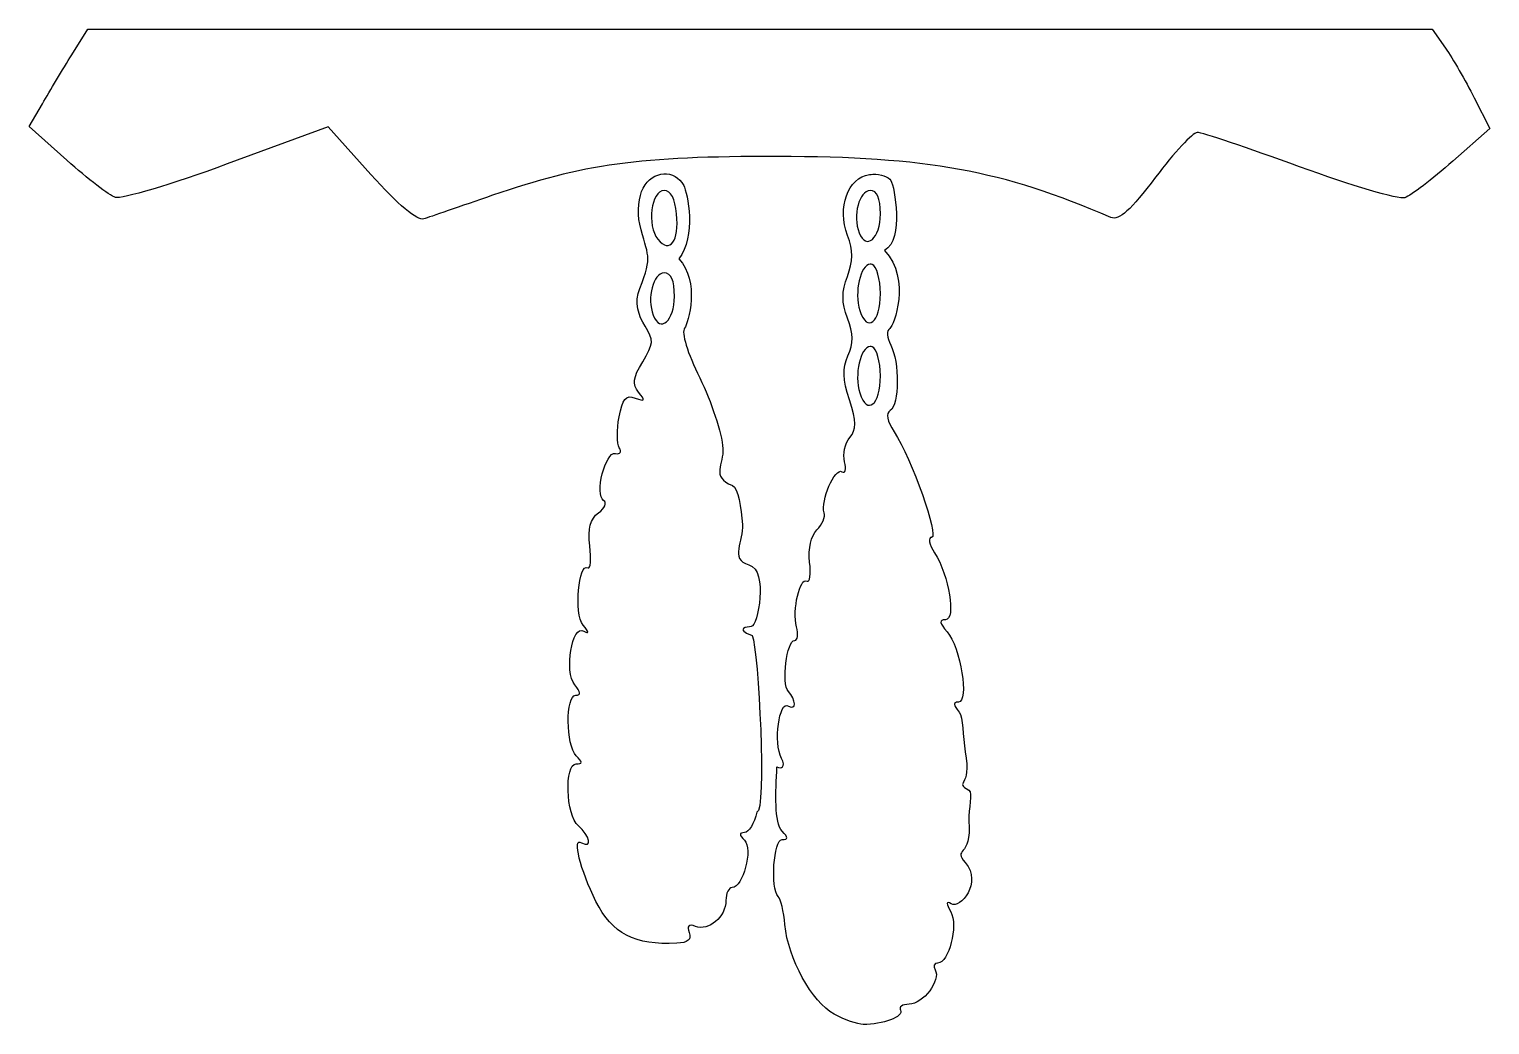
# Model space of a CAD drawing. Header units: centimetres. Extents: x -3.5 to 3.7, y -5.5 to 5.6.
# Drawn here: x -2.72 to 2.91, y -5.5 to -1.66 of the extents above; entities that cross this region are included whole.
import ezdxf

# ---------------------------------------------------------------- set-up
doc = ezdxf.new("R2010")
doc.units = ezdxf.units.CM
doc.header["$MEASUREMENT"] = 0
doc.layers.add('Layer 1', color=7, linetype='Continuous')

msp = doc.modelspace()

# ---------------------------------------------------------------- linework, layer by layer
at = {"layer": 'Layer 1'}
for points, knots in [([(-2.49402, -1.66421), (-2.49402, -1.66421), (-2.55603, -1.76343), (-2.55603, -1.76343), (-2.55603, -1.76343), (-2.59004, -1.818), (-2.64046, -1.90236), (-2.66848, -1.95112), (-2.66848, -1.95112), (-2.66848, -1.95112), (-2.71974, -2.03959), (-2.71974, -2.03959), (-2.71974, -2.03959), (-2.71974, -2.03959), (-2.57422, -2.1694), (-2.57422, -2.1694), (-2.57422, -2.1694), (-2.49418, -2.24063), (-2.40999, -2.30502), (-2.38736, -2.31244), (-2.38736, -2.31244), (-2.36472, -2.31986), (-2.17086, -2.26205), (-1.95658, -2.18346), (-1.95658, -2.18346), (-1.95658, -2.18346), (-1.56715, -2.04042), (-1.56715, -2.04042), (-1.56715, -2.04042), (-1.56715, -2.04042), (-1.40261, -2.22397), (-1.40261, -2.22397), (-1.40261, -2.22397), (-1.29857, -2.34017), (-1.22348, -2.40334), (-1.19839, -2.39512), (-1.19839, -2.39512), (-1.17655, -2.38797), (-1.0575, -2.347), (-0.9338, -2.30417), (-0.9338, -2.30417), (-0.5868, -2.18404), (-0.36565, -2.1536), (0.16422, -2.15452), (0.16422, -2.15452), (0.74035, -2.15551), (1.03127, -2.20872), (1.44993, -2.38933), (1.44993, -2.38933), (1.48073, -2.40262), (1.52655, -2.36125), (1.62191, -2.23472), (1.62191, -2.23472), (1.6934, -2.13985), (1.76537, -2.06228), (1.78231, -2.06191), (1.78231, -2.06191), (1.79925, -2.06155), (1.9769, -2.12113), (2.17671, -2.1942), (2.17671, -2.1942), (2.37651, -2.26728), (2.55931, -2.32092), (2.58268, -2.31327), (2.58268, -2.31327), (2.60604, -2.30561), (2.68871, -2.24216), (2.76706, -2.17271), (2.76706, -2.17271), (2.76706, -2.17271), (2.9101, -2.0462), (2.9101, -2.0462), (2.9101, -2.0462), (2.9101, -2.0462), (2.84974, -1.92797), (2.84974, -1.92797), (2.84974, -1.92797), (2.81679, -1.86288), (2.76714, -1.77699), (2.73894, -1.73697), (2.73894, -1.73697), (2.73894, -1.73697), (2.68768, -1.66421), (2.68768, -1.66421), (2.68768, -1.66421), (2.68768, -1.66421), (0.09642, -1.66421), (0.09642, -1.66421), (0.09642, -1.66421), (0.09642, -1.66421), (-2.49402, -1.66421), (-2.49402, -1.66421)], [0, 0, 0, 0, 0.0416667, 0.0416667, 0.0416667, 0.0416667, 0.0833333, 0.0833333, 0.0833333, 0.0833333, 0.125, 0.125, 0.125, 0.125, 0.1666667, 0.1666667, 0.1666667, 0.1666667, 0.2083333, 0.2083333, 0.2083333, 0.2083333, 0.25, 0.25, 0.25, 0.25, 0.2916667, 0.2916667, 0.2916667, 0.2916667, 0.3333333, 0.3333333, 0.3333333, 0.3333333, 0.375, 0.375, 0.375, 0.375, 0.4166667, 0.4166667, 0.4166667, 0.4166667, 0.4583333, 0.4583333, 0.4583333, 0.4583333, 0.5, 0.5, 0.5, 0.5, 0.5416667, 0.5416667, 0.5416667, 0.5416667, 0.5833333, 0.5833333, 0.5833333, 0.5833333, 0.625, 0.625, 0.625, 0.625, 0.6666667, 0.6666667, 0.6666667, 0.6666667, 0.7083333, 0.7083333, 0.7083333, 0.7083333, 0.75, 0.75, 0.75, 0.75, 0.7916667, 0.7916667, 0.7916667, 0.7916667, 0.8333333, 0.8333333, 0.8333333, 0.8333333, 0.875, 0.875, 0.875, 0.875, 0.9166667, 0.9166667, 0.9166667, 0.9166667, 1, 1, 1, 1]), ([(-0.274, -2.22149), (-0.30436, -2.22337), (-0.33522, -2.24214), (-0.35337, -2.27606), (-0.35337, -2.27606), (-0.36988, -2.3069), (-0.37738, -2.36957), (-0.3666, -2.41497), (-0.3666, -2.41497), (-0.3367, -2.54099), (-0.31452, -2.53402), (-0.3666, -2.66301), (-0.3666, -2.66301), (-0.38818, -2.71645), (-0.37123, -2.76948), (-0.34593, -2.80853), (-0.34593, -2.80853), (-0.31161, -2.8615), (-0.31262, -2.87629), (-0.35503, -2.94579), (-0.35503, -2.94579), (-0.39292, -3.00788), (-0.39615, -3.03187), (-0.37074, -3.0632), (-0.37074, -3.0632), (-0.34438, -3.09568), (-0.34656, -3.09953), (-0.38397, -3.08552), (-0.38397, -3.08552), (-0.41962, -3.07216), (-0.43274, -3.08773), (-0.44598, -3.15828), (-0.44598, -3.15828), (-0.45523, -3.20761), (-0.45495, -3.26149), (-0.44515, -3.27734), (-0.44515, -3.27734), (-0.43535, -3.2932), (-0.44199, -3.30284), (-0.46003, -3.29884), (-0.46003, -3.29884), (-0.49926, -3.29015), (-0.54134, -3.45777), (-0.50551, -3.47991), (-0.50551, -3.47991), (-0.49187, -3.48834), (-0.50077, -3.5099), (-0.52535, -3.52787), (-0.52535, -3.52787), (-0.55738, -3.55129), (-0.56722, -3.58696), (-0.55925, -3.6552), (-0.55925, -3.6552), (-0.55314, -3.70757), (-0.55595, -3.74566), (-0.56587, -3.73954), (-0.56587, -3.73954), (-0.60283, -3.71669), (-0.62009, -3.91685), (-0.58488, -3.9603), (-0.58488, -3.9603), (-0.56203, -3.98851), (-0.56064, -3.99601), (-0.58158, -3.98345), (-0.58158, -3.98345), (-0.62788, -3.95567), (-0.65876, -4.13982), (-0.6163, -4.19098), (-0.6163, -4.19098), (-0.59361, -4.21833), (-0.59238, -4.23067), (-0.613, -4.23067), (-0.613, -4.23067), (-0.65293, -4.23067), (-0.65163, -4.42355), (-0.61134, -4.46383), (-0.61134, -4.46383), (-0.58665, -4.48853), (-0.58665, -4.49525), (-0.61134, -4.49525), (-0.61134, -4.49525), (-0.65805, -4.49525), (-0.65111, -4.69351), (-0.60307, -4.73338), (-0.60307, -4.73338), (-0.55846, -4.77041), (-0.54804, -4.82505), (-0.59067, -4.7987), (-0.59067, -4.7987), (-0.6274, -4.776), (-0.59623, -4.90342), (-0.53527, -5.02525), (-0.53527, -5.02525), (-0.47357, -5.14856), (-0.3853, -5.19461), (-0.22356, -5.18648), (-0.22356, -5.18648), (-0.18064, -5.18432), (-0.16548, -5.17152), (-0.17561, -5.14514), (-0.17561, -5.14514), (-0.18548, -5.1194), (-0.17759, -5.11119), (-0.15163, -5.12116), (-0.15163, -5.12116), (-0.10087, -5.14064), (-0.03422, -5.0839), (-0.03422, -5.02111), (-0.03422, -5.02111), (-0.03422, -4.99379), (-0.02337, -4.9715), (-0.01024, -4.9715), (-0.01024, -4.9715), (0.03138, -4.9715), (0.07069, -4.82258), (0.03771, -4.7896), (0.03771, -4.7896), (0.0162, -4.76809), (0.01599, -4.75984), (0.03771, -4.75984), (0.03771, -4.75984), (0.05402, -4.75984), (0.07525, -4.72412), (0.08484, -4.68046), (0.08484, -4.68046), (0.12347, -4.68739), (0.09189, -4.05502), (0.06665, -3.99999), (0.06665, -3.99999), (-0.00416, -3.97436), (0.04993, -3.96609), (0.06335, -3.96609), (0.06335, -3.96609), (0.08752, -3.96609), (0.13212, -3.75007), (0.05425, -3.72796), (0.05425, -3.72796), (-0.02261, -3.70613), (0.03493, -3.63614), (0.02945, -3.57252), (0.02945, -3.57252), (0.02396, -3.5089), (0.01377, -3.43103), (-0.00941, -3.42204), (-0.00941, -3.42204), (-0.0944, -3.38908), (-0.04157, -3.33908), (-0.04579, -3.27982), (-0.04579, -3.27982), (-0.05002, -3.22056), (-0.09029, -3.09819), (-0.13509, -3.0078), (-0.13509, -3.0078), (-0.18242, -2.91232), (-0.20674, -2.83179), (-0.1938, -2.81598), (-0.1938, -2.81598), (-0.17886, -2.79773), (-0.13327, -2.63398), (-0.21612, -2.54891), (-0.21612, -2.54891), (-0.14716, -2.46254), (-0.18189, -2.29539), (-0.1971, -2.26614), (-0.1971, -2.26614), (-0.21363, -2.23436), (-0.24363, -2.21961), (-0.274, -2.22149)], [0, 0, 0, 0, 0.0232558, 0.0232558, 0.0232558, 0.0232558, 0.0465116, 0.0465116, 0.0465116, 0.0465116, 0.0697674, 0.0697674, 0.0697674, 0.0697674, 0.0930233, 0.0930233, 0.0930233, 0.0930233, 0.1162791, 0.1162791, 0.1162791, 0.1162791, 0.1395349, 0.1395349, 0.1395349, 0.1395349, 0.1627907, 0.1627907, 0.1627907, 0.1627907, 0.1860465, 0.1860465, 0.1860465, 0.1860465, 0.2093023, 0.2093023, 0.2093023, 0.2093023, 0.2325581, 0.2325581, 0.2325581, 0.2325581, 0.255814, 0.255814, 0.255814, 0.255814, 0.2790698, 0.2790698, 0.2790698, 0.2790698, 0.3023256, 0.3023256, 0.3023256, 0.3023256, 0.3255814, 0.3255814, 0.3255814, 0.3255814, 0.3488372, 0.3488372, 0.3488372, 0.3488372, 0.372093, 0.372093, 0.372093, 0.372093, 0.3953488, 0.3953488, 0.3953488, 0.3953488, 0.4186047, 0.4186047, 0.4186047, 0.4186047, 0.4418605, 0.4418605, 0.4418605, 0.4418605, 0.4651163, 0.4651163, 0.4651163, 0.4651163, 0.4883721, 0.4883721, 0.4883721, 0.4883721, 0.5116279, 0.5116279, 0.5116279, 0.5116279, 0.5348837, 0.5348837, 0.5348837, 0.5348837, 0.5581395, 0.5581395, 0.5581395, 0.5581395, 0.5813953, 0.5813953, 0.5813953, 0.5813953, 0.6046512, 0.6046512, 0.6046512, 0.6046512, 0.627907, 0.627907, 0.627907, 0.627907, 0.6511628, 0.6511628, 0.6511628, 0.6511628, 0.6744186, 0.6744186, 0.6744186, 0.6744186, 0.6976744, 0.6976744, 0.6976744, 0.6976744, 0.7209302, 0.7209302, 0.7209302, 0.7209302, 0.744186, 0.744186, 0.744186, 0.744186, 0.7674419, 0.7674419, 0.7674419, 0.7674419, 0.7906977, 0.7906977, 0.7906977, 0.7906977, 0.8139535, 0.8139535, 0.8139535, 0.8139535, 0.8372093, 0.8372093, 0.8372093, 0.8372093, 0.8604651, 0.8604651, 0.8604651, 0.8604651, 0.8837209, 0.8837209, 0.8837209, 0.8837209, 0.9069767, 0.9069767, 0.9069767, 0.9069767, 0.9302326, 0.9302326, 0.9302326, 0.9302326, 0.9534884, 0.9534884, 0.9534884, 0.9534884, 1, 1, 1, 1]), ([(0.53215, -2.22314), (0.52782, -2.2233), (0.52323, -2.22336), (0.51893, -2.22397), (0.51893, -2.22397), (0.43552, -2.23586), (0.39413, -2.35159), (0.43459, -2.45879), (0.43459, -2.45879), (0.45649, -2.5168), (0.45592, -2.558), (0.43376, -2.61671), (0.43376, -2.61671), (0.41131, -2.67618), (0.41155, -2.71691), (0.43459, -2.77794), (0.43459, -2.77794), (0.45723, -2.83793), (0.45774, -2.87546), (0.43624, -2.92264), (0.43624, -2.92264), (0.41433, -2.97072), (0.41602, -3.01331), (0.44203, -3.09213), (0.44203, -3.09213), (0.47003, -3.17698), (0.46996, -3.205), (0.44286, -3.23766), (0.44286, -3.23766), (0.42441, -3.25988), (0.41538, -3.30188), (0.42301, -3.33109), (0.42301, -3.33109), (0.43065, -3.36029), (0.42631, -3.37729), (0.41309, -3.36912), (0.41309, -3.36912), (0.38604, -3.3524), (0.32961, -3.48248), (0.34447, -3.52704), (0.34447, -3.52704), (0.34975, -3.5429), (0.33703, -3.57251), (0.31635, -3.59319), (0.31635, -3.59319), (0.29391, -3.61563), (0.28222, -3.6656), (0.28824, -3.71721), (0.28824, -3.71721), (0.29379, -3.76477), (0.2894, -3.79765), (0.27832, -3.7908), (0.27832, -3.7908), (0.2506, -3.77367), (0.22097, -3.90253), (0.23781, -3.96691), (0.23781, -3.96691), (0.24536, -3.99578), (0.24273, -4.019), (0.23119, -4.019), (0.23119, -4.019), (0.20013, -4.019), (0.17891, -4.18655), (0.20639, -4.21579), (0.20639, -4.21579), (0.23684, -4.24819), (0.23757, -4.29077), (0.20721, -4.27201), (0.20721, -4.27201), (0.17038, -4.24925), (0.148, -4.4141), (0.17993, -4.47376), (0.17993, -4.47376), (0.19772, -4.507), (0.1791, -4.51622), (0.16256, -4.506), (0.16256, -4.506), (0.15748, -4.60471), (0.15108, -4.72126), (0.18241, -4.75488), (0.18241, -4.75488), (0.2071, -4.77957), (0.2071, -4.78629), (0.18241, -4.78629), (0.18241, -4.78629), (0.14934, -4.78629), (0.13656, -4.97526), (0.16753, -5.00623), (0.16753, -5.00623), (0.17677, -5.01547), (0.18863, -5.06411), (0.19316, -5.11454), (0.19316, -5.11454), (0.20481, -5.24442), (0.29713, -5.41301), (0.3825, -5.45933), (0.3825, -5.45933), (0.42244, -5.481), (0.47312, -5.49863), (0.49495, -5.49902), (0.49495, -5.49902), (0.56845, -5.50031), (0.65342, -5.46808), (0.63881, -5.44445), (0.63881, -5.44445), (0.63084, -5.43155), (0.64542, -5.42129), (0.67189, -5.42129), (0.67189, -5.42129), (0.72565, -5.42129), (0.79624, -5.32751), (0.77193, -5.28818), (0.77193, -5.28818), (0.76331, -5.27422), (0.76787, -5.26254), (0.78185, -5.26254), (0.78185, -5.26254), (0.82539, -5.26254), (0.86213, -5.11825), (0.83229, -5.06493), (0.83229, -5.06493), (0.81371, -5.03173), (0.81462, -5.0224), (0.83394, -5.03434), (0.83394, -5.03434), (0.86837, -5.05562), (0.95483, -4.95322), (0.88852, -4.87559), (0.88852, -4.87559), (0.83782, -4.81624), (0.91361, -4.86151), (0.90257, -4.71436), (0.90257, -4.71436), (0.89897, -4.66634), (0.91985, -4.60698), (0.90174, -4.59613), (0.90174, -4.59613), (0.84272, -4.56074), (0.91513, -4.59058), (0.88852, -4.44895), (0.88852, -4.44895), (0.87682, -4.38672), (0.88202, -4.31622), (0.86454, -4.29516), (0.86454, -4.29516), (0.84171, -4.26765), (0.8405, -4.25713), (0.86206, -4.25713), (0.86206, -4.25713), (0.90403, -4.25713), (0.86993, -4.04537), (0.81824, -3.98593), (0.81824, -3.98593), (0.78884, -3.95213), (0.78717, -3.93963), (0.81162, -3.93963), (0.81162, -3.93963), (0.85383, -3.93963), (0.82636, -3.76873), (0.77028, -3.68166), (0.77028, -3.68166), (0.74919, -3.64892), (0.74394, -3.62213), (0.7587, -3.62213), (0.7587, -3.62213), (0.78896, -3.62213), (0.68097, -3.31709), (0.61484, -3.21616), (0.61484, -3.21616), (0.58634, -3.17267), (0.58068, -3.14488), (0.59913, -3.13348), (0.59913, -3.13348), (0.63453, -3.11159), (0.63572, -2.94657), (0.60078, -2.88129), (0.60078, -2.88129), (0.58552, -2.85278), (0.58387, -2.82521), (0.59747, -2.8168), (0.59747, -2.8168), (0.61178, -2.80796), (0.68122, -2.62938), (0.57763, -2.51667), (0.57763, -2.51667), (0.65268, -2.47366), (0.61571, -2.26994), (0.60161, -2.24712), (0.60161, -2.24712), (0.592, -2.23158), (0.56251, -2.22207), (0.53215, -2.22314)], [0, 0, 0, 0, 0.0204082, 0.0204082, 0.0204082, 0.0204082, 0.0408163, 0.0408163, 0.0408163, 0.0408163, 0.0612245, 0.0612245, 0.0612245, 0.0612245, 0.0816327, 0.0816327, 0.0816327, 0.0816327, 0.1020408, 0.1020408, 0.1020408, 0.1020408, 0.122449, 0.122449, 0.122449, 0.122449, 0.1428571, 0.1428571, 0.1428571, 0.1428571, 0.1632653, 0.1632653, 0.1632653, 0.1632653, 0.1836735, 0.1836735, 0.1836735, 0.1836735, 0.2040816, 0.2040816, 0.2040816, 0.2040816, 0.2244898, 0.2244898, 0.2244898, 0.2244898, 0.244898, 0.244898, 0.244898, 0.244898, 0.2653061, 0.2653061, 0.2653061, 0.2653061, 0.2857143, 0.2857143, 0.2857143, 0.2857143, 0.3061224, 0.3061224, 0.3061224, 0.3061224, 0.3265306, 0.3265306, 0.3265306, 0.3265306, 0.3469388, 0.3469388, 0.3469388, 0.3469388, 0.3673469, 0.3673469, 0.3673469, 0.3673469, 0.3877551, 0.3877551, 0.3877551, 0.3877551, 0.4081633, 0.4081633, 0.4081633, 0.4081633, 0.4285714, 0.4285714, 0.4285714, 0.4285714, 0.4489796, 0.4489796, 0.4489796, 0.4489796, 0.4693878, 0.4693878, 0.4693878, 0.4693878, 0.4897959, 0.4897959, 0.4897959, 0.4897959, 0.5102041, 0.5102041, 0.5102041, 0.5102041, 0.5306122, 0.5306122, 0.5306122, 0.5306122, 0.5510204, 0.5510204, 0.5510204, 0.5510204, 0.5714286, 0.5714286, 0.5714286, 0.5714286, 0.5918367, 0.5918367, 0.5918367, 0.5918367, 0.6122449, 0.6122449, 0.6122449, 0.6122449, 0.6326531, 0.6326531, 0.6326531, 0.6326531, 0.6530612, 0.6530612, 0.6530612, 0.6530612, 0.6734694, 0.6734694, 0.6734694, 0.6734694, 0.6938776, 0.6938776, 0.6938776, 0.6938776, 0.7142857, 0.7142857, 0.7142857, 0.7142857, 0.7346939, 0.7346939, 0.7346939, 0.7346939, 0.755102, 0.755102, 0.755102, 0.755102, 0.7755102, 0.7755102, 0.7755102, 0.7755102, 0.7959184, 0.7959184, 0.7959184, 0.7959184, 0.8163265, 0.8163265, 0.8163265, 0.8163265, 0.8367347, 0.8367347, 0.8367347, 0.8367347, 0.8571429, 0.8571429, 0.8571429, 0.8571429, 0.877551, 0.877551, 0.877551, 0.877551, 0.8979592, 0.8979592, 0.8979592, 0.8979592, 0.9183673, 0.9183673, 0.9183673, 0.9183673, 0.9387755, 0.9387755, 0.9387755, 0.9387755, 0.9591837, 0.9591837, 0.9591837, 0.9591837, 1, 1, 1, 1]), ([(-0.27234, -2.28598), (-0.24659, -2.28598), (-0.22993, -2.31729), (-0.22439, -2.37528), (-0.22439, -2.37528), (-0.21425, -2.48131), (-0.24962, -2.52994), (-0.29632, -2.47367), (-0.29632, -2.47367), (-0.34025, -2.42075), (-0.32308, -2.28598), (-0.27234, -2.28598)], [0, 0, 0, 0, 0.25, 0.25, 0.25, 0.25, 0.5, 0.5, 0.5, 0.5, 1, 1, 1, 1]), ([(0.52141, -2.28598), (0.54894, -2.28598), (0.56109, -2.31339), (0.56109, -2.37611), (0.56109, -2.37611), (0.56109, -2.46992), (0.50607, -2.5188), (0.47924, -2.44887), (0.47924, -2.44887), (0.45385, -2.38269), (0.47905, -2.28598), (0.52141, -2.28598)], [0, 0, 0, 0, 0.25, 0.25, 0.25, 0.25, 0.5, 0.5, 0.5, 0.5, 1, 1, 1, 1]), ([(0.52141, -2.56958), (0.52384, -2.56945), (0.52633, -2.56957), (0.52885, -2.57041), (0.52885, -2.57041), (0.54656, -2.57631), (0.56109, -2.62688), (0.56109, -2.68286), (0.56109, -2.68286), (0.56109, -2.7947), (0.50984, -2.83679), (0.48172, -2.74818), (0.48172, -2.74818), (0.45939, -2.67782), (0.48492, -2.57156), (0.52141, -2.56958)], [0, 0, 0, 0, 0.2, 0.2, 0.2, 0.2, 0.4, 0.4, 0.4, 0.4, 0.6, 0.6, 0.6, 0.6, 1, 1, 1, 1]), ([(-0.27234, -2.60348), (-0.24481, -2.60348), (-0.23266, -2.63089), (-0.23266, -2.69361), (-0.23266, -2.69361), (-0.23266, -2.78742), (-0.28768, -2.8363), (-0.31451, -2.76637), (-0.31451, -2.76637), (-0.3399, -2.70019), (-0.3147, -2.60348), (-0.27234, -2.60348)], [0, 0, 0, 0, 0.25, 0.25, 0.25, 0.25, 0.5, 0.5, 0.5, 0.5, 1, 1, 1, 1]), ([(0.52141, -2.88708), (0.52384, -2.88695), (0.52633, -2.88707), (0.52885, -2.88791), (0.52885, -2.88791), (0.54656, -2.89381), (0.56109, -2.94438), (0.56109, -3.00036), (0.56109, -3.00036), (0.56109, -3.1122), (0.50984, -3.15429), (0.48172, -3.06568), (0.48172, -3.06568), (0.45939, -2.99532), (0.48492, -2.88906), (0.52141, -2.88708)], [0, 0, 0, 0, 0.2, 0.2, 0.2, 0.2, 0.4, 0.4, 0.4, 0.4, 0.6, 0.6, 0.6, 0.6, 1, 1, 1, 1])]:
    msp.add_open_spline(points, degree=3, knots=knots, dxfattribs=at)

doc.saveas('drawing.dxf')
